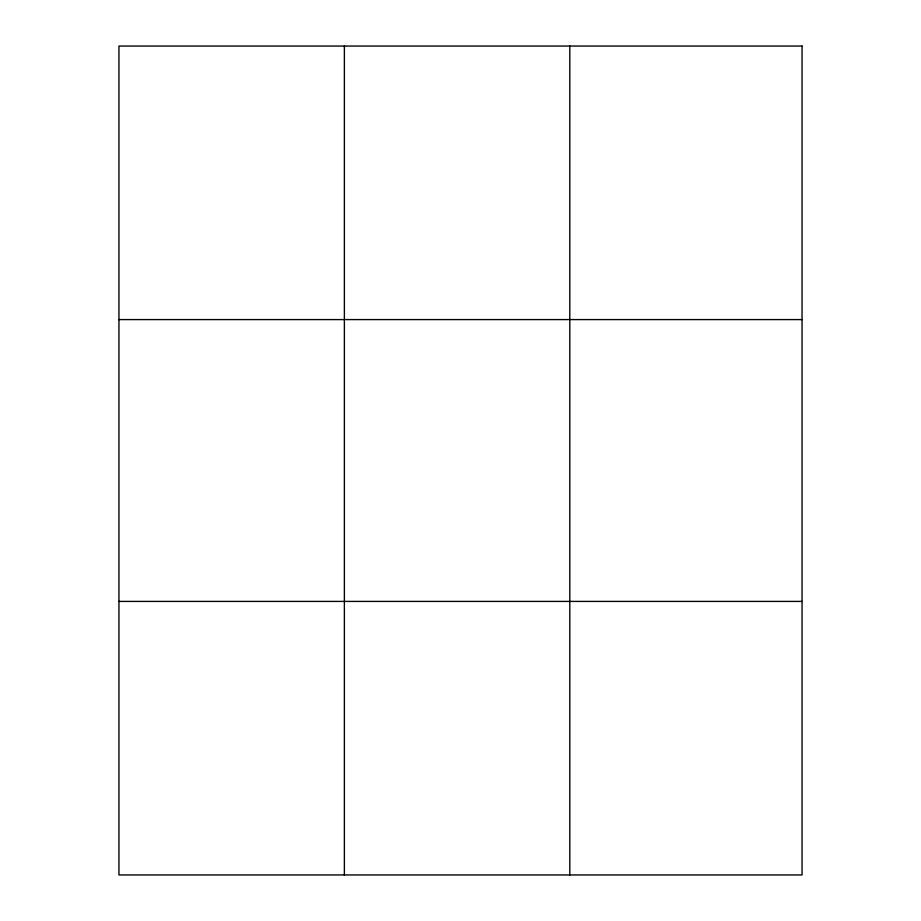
<?xml version="1.0" encoding="UTF-8"?>
<svg xmlns="http://www.w3.org/2000/svg" width="921" height="921" viewBox="0 0 921 921"><rect width="100%" height="100%" fill="white"/><g stroke="black" fill="none" stroke-linecap="round" stroke-linejoin="round"><path stroke-width="1.38" d="M344.373 46.05L344.373 874.95M569.8 46.05L569.8 874.95M118.947 319.587L802.053 319.587M118.947 601.413L802.053 601.413M802.053 46.05L802.053 874.95L118.947 874.95L118.947 46.05L802.053 46.05"/></g></svg>
